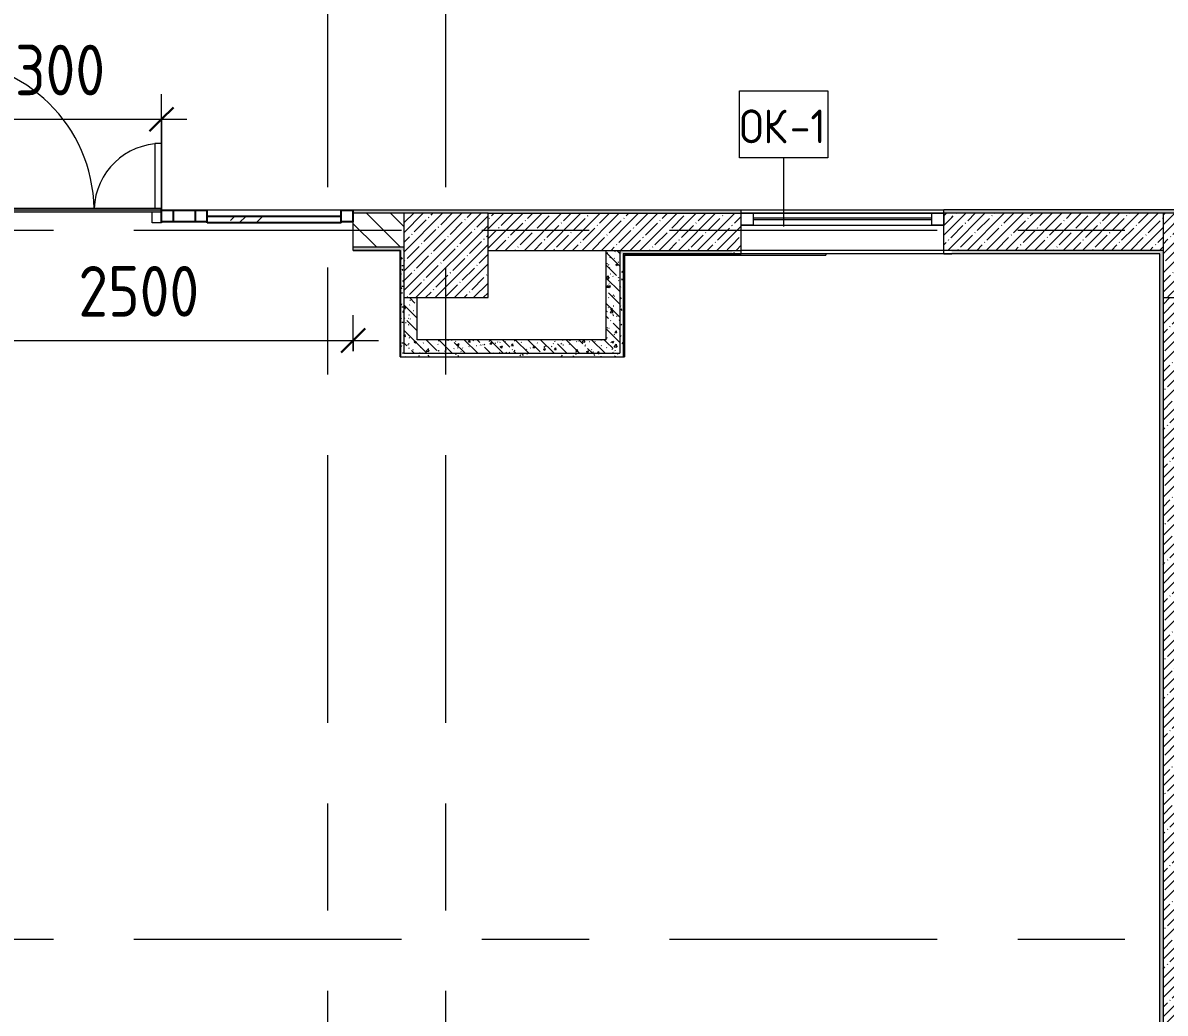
# Model space of a CAD drawing. Header units: millimetres. Extents: x 35848 to 85156, y -2706 to 28205.
# Drawn here: x 58653 to 65423, y 3161 to 9028 of the extents above; entities that cross this region are included whole.
import ezdxf

# ---------------------------------------------------------------- set-up
doc = ezdxf.new("R2010")
doc.units = ezdxf.units.MM
doc.linetypes.add('Осевая', pattern=[3175, 635, -476.25, 1587.5, -476.25])
for name, color, linetype, lineweight in [('A-ANNO-DIMS', 7, 'Continuous', 9), ('A-ANNO-DIMS-100', 7, 'Continuous', 9), ('A-DETL-GENF', 7, 'Continuous', 9), ('A-GLAZ', 7, 'Continuous', 9), ('A-GLAZ-1', 7, 'Continuous', 13), ('A-GLAZ-CURT', 7, 'Continuous', 9), ('A-GLAZ-CURT-1', 7, 'Continuous', 25), ('A-GLAZ-CWMG', 7, 'Continuous', 9), ('A-GLAZ-CWMG-1', 7, 'Continuous', 25), ('A-GLAZ-IDEN', 7, 'Continuous', 9), ('A-WALL', 7, 'Continuous', 9), ('I-WALL', 7, 'Continuous', 9), ('S-COLS', 7, 'Continuous', 9), ('Ограждение', 7, 'Continuous', 9), ('Оси-2', 7, 'Осевая', 9), ('Поручни', 7, 'Continuous', 9)]:
    doc.layers.add(name, color=color, linetype=linetype, lineweight=lineweight)
for name, color, linetype, lineweight, true_color in [('A-DOOR-1', 1, 'Continuous', 9, 0xff0000), ('A-WALL-1', 7, 'Continuous', 9, 0x3c3c3c), ('A-WALL-FNSH-1', 7, 'Continuous', 9, 0x3c3c3c)]:
    doc.layers.add(name, color=color, linetype=linetype, lineweight=lineweight, true_color=true_color)
doc.styles.add('GOST Common_2', font='GOST_Common.ttf', dxfattribs={"width": 0.9, "height": 300})
doc.styles.add('ISOCPEUR_1', font='isocpeur.ttf', dxfattribs={"width": 0.9, "height": 200})
doc.dimstyles.new('ADSK_Основной_3_0_окр_', dxfattribs={"dimscale": 304.8, "dimtxt": 301.714499, "dimasz": 0.463911, "dimexe": 0.492126, "dimexo": 0.984252, "dimgap": 0.164042, "dimtad": 1, "dimdec": 0, "dimrnd": 10, "dimdsep": 46, "dimtxsty": 'GOST Common_2', "dimblk1": 'OBLIQUE', "dimblk2": 'OBLIQUE', "dimsah": 1, "dimcen": 0.09, "dimdle": 0.492126, "dimazin": 0, "dimtfac": 1, "dimtdec": 4, "dimtix": 1, "dimtmove": 0, "dimatfit": 3, "dimfxl": 1, "dimtvp": 1, "dimtolj": 1, "dimtzin": 0, "dimlwd": 9, "dimlwe": 9, "dimarcsym": 2})
pattern_1 = [(45, (0, 0), (-57.02463, 57.02463), []), (45, (57.025, 0), (-57.02463, 57.02463), [100.806, -20.161, 3.353, -16.808])]
pattern_2 = [(135, (0, 0), (-75.43415, -75.43415), [106.68, -17.78, 3.556, -17.78]), (135, (0, 75.39), (-75.43415, -75.43415), []), (50, (0, 0), (127.52922, -11.15758), [13.335, -146.685]), (355, (0, 0), (-24.66966, 133.74002), [10.668, -117.348]), (100.451, (10.63, -0.93), (102.85973, 122.58178), [11.333, -124.663]), (46.184, (0, 35.56), (189.75516, -29.43036), [20.002, -220.027]), (96.636, (15.81, 33.1), (166.1822, 173.1996), [17, -186.995]), (351.184, (0, 35.56), (166.18393, 173.1976), [16.002, -176.022]), (21, (17.78, 26.67), (106.13027, -71.58603), [13.335, -146.685]), (326, (17.78, 26.67), (43.26188, 128.93175), [10.668, -117.348]), (71.451, (26.62, 20.7), (149.39198, 57.34505), [11.333, -124.663]), (37.5, (0, 0), (2.162228, 59.188357), [3.353, -112.573, 3.353, -115.773, -117.793]), (37.5, (0, 0), (2.162228, 59.188357), [-235.052, 3.353, -114.44]), (7.5, (0, 0), (46.77386, 70.12615), [3.353, -64.567, 3.353, -109.906, -44.894]), (7.5, (0, 0), (46.77386, 70.12615), [-181.178, 3.353, -41.542]), (327.5, (-39.65, 0), (94.91367, -4.010093), [3.353, -41.097, 3.353, -135.331, -184.023]), (327.5, (-39.65, 0), (94.91367, -4.010093), [-183.134, 3.353, -180.67]), (317.5, (-57.43, 0), (103.69057, 17.79882), [3.353, -54.432, 3.353, -88.748, -130.683]), (317.5, (-57.43, 0), (103.69057, 17.79882), [-149.885, 3.353, -127.33])]
pattern_3 = [(0, (0, 0), (121.92, 30.48), [10.058, -81.382, 10.058, -81.382, -487.68]), (0, (0, 0), (121.92, 30.48), [-182.88, 10.058, -172.822, 10.058, -81.382, -213.36]), (0, (0, 0), (121.92, 30.48), [-457.2, 10.058, -50.902, 10.058, -142.342]), (120, (45.72, 15.24), (-87.356454, 90.345817), [10.058, -81.382, 10.058, -81.382, -487.68]), (120, (45.72, 15.24), (-87.356454, 90.345817), [-182.88, 10.058, -172.822, 10.058, -81.382, -213.36]), (120, (45.72, 15.24), (-87.356454, 90.345817), [-457.2, 10.058, -50.902, 10.058, -142.342]), (240, (60.96, 76.2), (-34.563546, -120.825817), [10.058, -81.382, 10.058, -81.382, -487.68]), (240, (60.96, 76.2), (-34.563546, -120.825817), [-182.88, 10.058, -172.822, 10.058, -81.382, -213.36]), (240, (60.96, 76.2), (-34.563546, -120.825817), [-457.2, 10.058, -50.902, 10.058, -142.342])]

# ---------------------------------------------------------------- blocks, each defined once
blk = doc.blocks.new('BSC_Колонна _Прямоугольная - 500х500-V4-План заполнения и маркировки дверных проемов 1 этажа в осях 12-23')
at = {"layer": 'S-COLS'}
h = blk.add_hatch(dxfattribs=at)
h.set_pattern_fill('FP_6', color=256, style=0, pattern_type=2)
h.set_pattern_definition([(45, (-61160, -7650), (-57.02463, 57.02463), []), (45, (-61102.975, -7650), (-57.02463, 57.02463), [100.806, -20.161, 3.353, -16.808])])
h.paths.add_polyline_path([(-250, -250), (250, -250), (250, 250), (-250, 250)])
for p, q in [((250, 250), (-250, 250)), ((-250, 250), (-250, -250)), ((250, -250), (250, 250)), ((-250, -250), (250, -250))]:
    blk.add_line(p, q, dxfattribs=at)
blk = doc.blocks.new('BSC_Колонна _Прямоугольная - 500х500-V13-План заполнения и маркировки дверных проемов 1 этажа в осях 12-23')
at = {"layer": 'S-COLS'}
h = blk.add_hatch(dxfattribs=at)
h.set_pattern_fill('FP_15', color=256, style=0, pattern_type=2)
h.set_pattern_definition([(45, (-65660, -7650), (-57.02463, 57.02463), []), (45, (-65602.975, -7650), (-57.02463, 57.02463), [100.806, -20.161, 3.353, -16.808])])
h.paths.add_polyline_path([(-250, -250), (250, -250), (250, 250), (-250, 250)])
for p, q in [((250, 250), (-250, 250)), ((-250, 250), (-250, -250)), ((250, -250), (250, 250)), ((-250, -250), (250, -250))]:
    blk.add_line(p, q, dxfattribs=at)
blk = doc.blocks.new('Прямоугольный импост - 50 x 70 мм-V50-План заполнения и маркировки дверных проемов 1 этажа в осях 12-23')
at = {"layer": 'A-GLAZ-CWMG-1'}
for p, q in [((0, 35), (-70, 35)), ((-70, 35), (-70, -35)), ((0, 35), (0, -35)), ((-70, -35), (0, -35))]:
    blk.add_line(p, q, dxfattribs=at)
blk = doc.blocks.new('Дверь_Витражная_остекление_ - ДВН_ДАО_Главный вход_1200 в свету-V57-План заполнения и маркировки дверных проемов 1 этажа в осях 12-23')
at = {"layer": 'A-DETL-GENF'}
for p, q in [((-607.5, 925), (-647.5, 925)), ((-647.5, 925), (-647.5, 45)), ((-607.5, 45), (-607.5, 925)), ((647.5, 430), (607.5, 430)), ((607.5, 430), (607.5, 45)), ((647.5, 35), (647.5, 430)), ((-592.5, -40), (-592.5, 25)), ((592.5, -40), (592.5, 25)), ((642.5, 30), (647.5, 30)), ((642.5, 30), (647.5, 30)), ((-647.5, -35), (-647.5, -40)), ((-647.5, -40), (-592.5, -40)), ((647.5, -40), (592.5, -40)), ((647.5, -35), (647.5, -40))]:
    blk.add_line(p, q, dxfattribs=at)
at = {"layer": 'A-DOOR-1'}
for p, q in [((-647.5, 925), (-647.5, 45)), ((647.5, 430), (647.5, 35))]:
    blk.add_line(p, q, dxfattribs=at)
for centre, radius, start, end in [((-647.5, 30), 895, 0.96477, 90), ((647.5, 30), 400, 90, 177.83476)]:
    blk.add_arc(centre, radius, start, end, dxfattribs=at)
blk = doc.blocks.new('Системная панель - Стемалит - 40мм-V52-План заполнения и маркировки дверных проемов 1 этажа в осях 12-23')
at = {"layer": 'A-GLAZ-CURT-1'}
for p, q in [((-65, 35), (65, 35)), ((-65, -35), (-65, 35)), ((65, -35), (65, 35)), ((65, -35), (-65, -35))]:
    blk.add_line(p, q, dxfattribs=at)
blk = doc.blocks.new('Прямоугольный импост - 50 x 70 мм-V53-План заполнения и маркировки дверных проемов 1 этажа в осях 12-23')
at = {"layer": 'A-GLAZ-CWMG-1'}
for p, q in [((35, 35), (-35, 35)), ((-35, 35), (-35, -35)), ((35, 35), (35, -35)), ((-35, -35), (35, -35))]:
    blk.add_line(p, q, dxfattribs=at)
blk = doc.blocks.new('Системная панель - Стекло - 40мм-V58-План заполнения и маркировки дверных проемов 1 этажа в осях 12-23')
at = {"layer": 'A-GLAZ-CURT'}
h = blk.add_hatch(dxfattribs=at)
h.set_pattern_fill('FP_62', color=256, style=0, pattern_type=2)
h.set_pattern_definition([(45, (-60242.5, -7783), (-282.8427, 282.8427), [200, -600]), (45, (-60442.5, -7883), (-282.8427, 282.8427), [600, -200]), (45, (-60042.5, -7983), (-282.8427, 282.8427), [200, -600])])
h.paths.add_polyline_path([(397.5, -40), (397.5, 0), (-397.5, 0), (-397.5, -40)])
at = {"layer": 'A-GLAZ-CURT-1'}
for p, q in [((-397.5, 0), (397.5, 0)), ((-397.5, -40), (-397.5, 0)), ((397.5, -40), (397.5, 0)), ((397.5, -40), (-397.5, -40))]:
    blk.add_line(p, q, dxfattribs=at)
blk = doc.blocks.new('Прямоугольный импост - 50 x 70 мм-V56-План заполнения и маркировки дверных проемов 1 этажа в осях 12-23')
at = {"layer": 'A-GLAZ-CWMG-1'}
for p, q in [((35, 35), (-35, 35)), ((-35, 35), (-35, -35)), ((35, 35), (35, -35)), ((-35, -35), (35, -35))]:
    blk.add_line(p, q, dxfattribs=at)
blk = doc.blocks.new('Прямоугольный импост - 50 x 70 мм-31720914-План заполнения и маркировки дверных проемов 1 этажа в осях 12-23')
at = {"layer": 'A-GLAZ-CWMG'}
blk.add_line((41770, 7918), (40975, 7918), dxfattribs=at)
blk = doc.blocks.new('120_Окно_СКБ_1Ст - 120_Окно_СКБ_1Ст 400х1200 EI30-24228621-План заполнения и маркировки дверных проемов 1 этажа в осях 12-23')
at = {"layer": 'A-GLAZ'}
for p, q in [((600, 110), (-600, 110)), ((530, 80), (-530, 80)), ((530, 70), (-530, 70)), ((-600, 40), (600, 40))]:
    blk.add_line(p, q, dxfattribs=at)
at = {"layer": 'A-GLAZ-1'}
for p, q in [((-600, 40), (-600, 110)), ((-600, 110), (-530, 110)), ((-530, 110), (-530, 40)), ((530, 40), (530, 110)), ((530, 110), (600, 110)), ((600, 110), (600, 40)), ((-530, 40), (-600, 40)), ((600, 40), (530, 40))]:
    blk.add_line(p, q, dxfattribs=at)
blk = doc.blocks.new('Ограждение - Ограждение-32872043-План заполнения и маркировки дверных проемов 1 этажа в осях 12-23')
at = {"layer": 'Ограждение'}
blk.add_hatch(color=256, dxfattribs=at).paths.add_polyline_path([(59470, 7908), (59470, 7928), (58175, 7928), (58175, 7918), (58180, 7918), (58180, 7908), (58694.1, 7908)])
at = {"layer": 'Поручни'}
for p, q in [((58175, 7918), (58175, 7928)), ((59470, 7928), (58175, 7928)), ((59470, 7928), (59470, 7908)), ((58180, 7908), (59470, 7908))]:
    blk.add_line(p, q, dxfattribs=at)
blk = doc.blocks.new('DIMBLOCK70-План заполнения и маркировки дверных проемов 1 этажа в осях 12-23')
at = {"layer": 'A-ANNO-DIMS-100'}
for p, q in [((58110, 7083), (58110, 7295.4)), ((60610, 7083), (60610, 7295.4)), ((57960, 7145.4), (60760, 7145.4)), ((58110, 7145.4), (58110, 7083)), ((60610, 7145.4), (60610, 7083))]:
    blk.add_line(p, q, dxfattribs=at)
at = {"layer": 'A-ANNO-DIMS-100', "lineweight": 30}
for p, q in [((58110, 7145.4), (58180.7, 7216.1)), ((60610, 7145.4), (60680.7, 7216.1)), ((58110, 7145.4), (58039.3, 7074.7)), ((60610, 7145.4), (60539.3, 7074.7))]:
    blk.add_line(p, q, dxfattribs=at)
at = {"layer": 'A-ANNO-DIMS-100', "color": 0, "insert": (58981.6, 7587.4), "char_height": 300, "width": 908.212, "attachment_point": 1, "line_spacing_factor": 1.022761, "style": 'GOST Common_2'}
blk.add_mtext('2500', dxfattribs=at)
blk = doc.blocks.new('_Oblique')
at = {"color": 0, "linetype": 'ByBlock', "lineweight": -2}
blk.add_line((-0.5, -0.5), (0.5, 0.5), dxfattribs=at)
blk = doc.blocks.new('DIMBLOCK71-План заполнения и маркировки дверных проемов 1 этажа в осях 12-23')
at = {"layer": 'A-ANNO-DIMS-100'}
for p, q in [((58180, 8256.2), (58180, 8606.2)), ((59475, 8256.2), (59475, 8606.2)), ((58030, 8456.2), (59625, 8456.2)), ((58180, 8456.2), (58180, 8256.2)), ((59475, 8456.2), (59475, 8256.2))]:
    blk.add_line(p, q, dxfattribs=at)
at = {"layer": 'A-ANNO-DIMS-100', "lineweight": 30}
for p, q in [((58180, 8456.2), (58250.7, 8526.9)), ((59475, 8456.2), (59545.7, 8526.9)), ((58180, 8456.2), (58109.3, 8385.5)), ((59475, 8456.2), (59404.3, 8385.5))]:
    blk.add_line(p, q, dxfattribs=at)
at = {"layer": 'A-ANNO-DIMS-100', "color": 0, "insert": (58477.2, 8898.2), "char_height": 300, "width": 840.71, "attachment_point": 1, "line_spacing_factor": 1.022761, "style": 'GOST Common_2'}
blk.add_mtext('1300', dxfattribs=at)

msp = doc.modelspace()

# ---------------------------------------------------------------- hatches: boundary and pattern name
at = {"layer": 'I-WALL'}
h = msp.add_hatch(dxfattribs=at)
h.set_pattern_fill('FP_58', color=256, style=0, pattern_type=2)
h.set_pattern_definition(pattern_3)
h.paths.add_polyline_path([(73730, 7900), (75460, 7900), (75459, 7920), (73730, 7920)])
h.paths.add_polyline_path([(71660, 7900), (72280, 7900), (72280, 7920), (71660, 7920)])
h.paths.add_polyline_path([(64503.9, 7900), (65910, 7900), (65910, 7920), (64157.7, 7920), (64157.7, 7900)])
h.paths.add_polyline_path([(61599, 7900), (62857.7, 7900), (62857.7, 7920), (60610, 7920), (60610, 7900), (61410, 7900)])
h.paths.add_polyline_path([(66860, 7900), (68260, 7900), (68260, 7920), (66860, 7920)])
h.paths.add_polyline_path([(70313.8, 7900), (70710, 7900), (70710, 7920), (69360, 7920), (69360, 7900)])
h.paths.add_polyline_path([(52410, 7900), (53864.9, 7900), (53864.9, 7920), (50710, 7920), (50710, 7900), (51910, 7900)])
h.paths.add_polyline_path([(55144.9, 7900), (58110, 7900), (58110, 7920), (55144.9, 7920)])
h.paths.add_polyline_path([(47410, 7900), (48210, 7900), (48210, 7920), (46189.9, 7920), (46189.9, 7900), (47074.5, 7900)])
h.paths.add_polyline_path([(44869.9, 7900), (44869.9, 7920), (41840, 7920), (41840, 7900), (44169.6, 7900)])
h.paths.add_polyline_path([(39340, 7900), (39340, 7920), (38760, 7920), (38760, 7900), (39086, 7900)])
h = msp.add_hatch(dxfattribs=at)
h.set_pattern_fill('FP_58', color=256, style=0, pattern_type=2)
h.set_pattern_definition(pattern_3)
h.paths.add_polyline_path([(64157.7, 7900), (64157.7, 7920), (64110, 7920), (64110, 7900)])
h.paths.add_polyline_path([(62857.7, 7900), (62910, 7900), (62910, 7920), (62857.7, 7920)])
h.paths.add_polyline_path([(55144.9, 7900), (55144.9, 7920), (55110, 7920), (55110, 7900)])
h.paths.add_polyline_path([(53864.9, 7900), (53910, 7900), (53910, 7920), (53864.9, 7920)])
h.paths.add_polyline_path([(46189.9, 7900), (46189.9, 7920), (46110, 7920), (46110, 7900)])
h.paths.add_polyline_path([(44910, 7900), (44910, 7920), (44869.9, 7920), (44869.9, 7900)])
h = msp.add_hatch(dxfattribs=at)
h.set_pattern_fill('FP_20', color=256, style=0, pattern_type=2)
h.set_pattern_definition([(135, (0, 0), (-70.71068, -70.71068), [])])
h.paths.add_polyline_path([(60910, 7700), (60910, 7900), (60610, 7900), (60610, 7700)])
h.paths.add_polyline_path([(56910, 7700), (58110, 7700), (58110, 7900), (56910, 7900)])
h = msp.add_hatch(dxfattribs=at)
h.set_pattern_fill('FP_1', color=256, style=0, pattern_type=2)
h.set_pattern_definition(pattern_1)
h.paths.add_polyline_path([(62857.7, 7680), (62857.7, 7900), (61410, 7900), (61410, 7680), (62190, 7680)])
h.paths.add_polyline_path([(64157.7, 7680), (65410, 7680), (65410, 7900), (64157.7, 7900)])
h = msp.add_hatch(dxfattribs=at)
h.set_pattern_fill('FP_1', color=256, style=0, pattern_type=2)
h.set_pattern_definition(pattern_1)
h.paths.add_polyline_path([(64157.7, 7680), (64157.7, 7900), (64110, 7900), (64110, 7680)])
h.paths.add_polyline_path([(62857.7, 7680), (62910, 7680), (62910, 7900), (62857.7, 7900)])
h = msp.add_hatch(dxfattribs=at)
h.set_pattern_fill('FP_58', color=256, style=0, pattern_type=2)
h.set_pattern_definition(pattern_3)
h.paths.add_polyline_path([(60890, 7680), (60910, 7680), (60910, 7700), (60610, 7700), (60610, 7680), (60889, 7680)])
h.paths.add_polyline_path([(56930, 7680), (58110, 7680), (58110, 7700), (56930, 7700)])
h = msp.add_hatch(dxfattribs=at)
h.set_pattern_fill('FP_58', color=256, style=0, pattern_type=2)
h.set_pattern_definition(pattern_3)
h.paths.add_polyline_path([(60890, 7070), (60910, 7070), (60910, 7680), (60890, 7680), (60890, 7400)])
h = msp.add_hatch(dxfattribs=at)
h.set_pattern_fill('FP_22', color=256, style=0, pattern_type=2)
h.set_pattern_definition(pattern_2)
h.paths.add_polyline_path([(62190, 7070), (62190, 7680), (62110, 7680), (62110, 7070)])
h = msp.add_hatch(dxfattribs=at)
h.set_pattern_fill('FP_58', color=256, style=0, pattern_type=2)
h.set_pattern_definition(pattern_3)
h.paths.add_polyline_path([(65390, 7660), (65390, 7680), (64157.7, 7680), (64157.7, 7660), (65389, 7660)])
h.paths.add_polyline_path([(62853, 7660), (62857.7, 7660), (62857.7, 7680), (62190, 7680), (62190, 7660), (62210, 7660)])
h = msp.add_hatch(dxfattribs=at)
h.set_pattern_fill('FP_58', color=256, style=0, pattern_type=2)
h.set_pattern_definition(pattern_3)
h.paths.add_polyline_path([(62190, 7050), (62210, 7050), (62210, 7660), (62190, 7660), (62190, 7070)])
h = msp.add_hatch(dxfattribs=at)
h.set_pattern_fill('FP_58', color=256, style=0, pattern_type=2)
h.set_pattern_definition(pattern_3)
h.paths.add_polyline_path([(64157.7, 7660), (64157.7, 7680), (64110, 7680), (64110, 7660)])
h.paths.add_polyline_path([(62857.7, 7660), (62910, 7660), (62910, 7680), (62857.7, 7680)])
h = msp.add_hatch(dxfattribs=at)
h.set_pattern_fill('FP_58', color=256, style=0, pattern_type=2)
h.set_pattern_definition(pattern_3)
h.paths.add_polyline_path([(65410, 140), (65410, 7680), (65390, 7680), (65390, 140)])
h = msp.add_hatch(dxfattribs=at)
h.set_pattern_fill('FP_22', color=256, style=0, pattern_type=2)
h.set_pattern_definition(pattern_2)
h.paths.add_polyline_path([(60990, 7070), (60990, 7400), (60910, 7400), (60910, 7070)])
h = msp.add_hatch(dxfattribs=at)
h.set_pattern_fill('FP_1', color=256, style=0, pattern_type=2)
h.set_pattern_definition(pattern_1)
h.paths.add_polyline_path([(65410, 400), (65630, 400), (65630, 7400), (65410, 7400), (65410, 441.3)])
h = msp.add_hatch(dxfattribs=at)
h.set_pattern_fill('FP_22', color=256, style=0, pattern_type=2)
h.set_pattern_definition(pattern_2)
h.paths.add_polyline_path([(60990, 7070), (62110, 7070), (62110, 7150), (60990, 7150)])
h = msp.add_hatch(dxfattribs=at)
h.set_pattern_fill('FP_58', color=256, style=0, pattern_type=2)
h.set_pattern_definition(pattern_3)
h.paths.add_polyline_path([(61599, 7050), (62190, 7050), (62190, 7070), (60890, 7070), (60890, 7050)])

# ---------------------------------------------------------------- linework, layer by layer
at = {"layer": 'A-GLAZ-IDEN'}
msp.add_line((63162.2, 7820.6), (63162.2, 8228.4), dxfattribs=at)
at = {"layer": 'A-GLAZ-IDEN', "flags": 128}
msp.add_lwpolyline([(62900.3, 8625.4), (63424.1, 8625.4), (63424.1, 8228.4), (62900.3, 8228.4)], close=True, dxfattribs=at)
at = {"layer": 'A-WALL'}
for p, q in [((65280, 7920), (65280, 7921)), ((60889, 7680), (60889, 7679)), ((60890, 7680), (60890, 7050)), ((62857.7, 7660), (62210, 7660)), ((65390, 7660), (64157.7, 7660)), ((65389, 7659), (65389, 7660)), ((65390, 140), (65390, 7660))]:
    msp.add_line(p, q, dxfattribs=at)
at = {"layer": 'A-WALL-1'}
for p, q in [((60610, 7680), (60610, 7920)), ((60910, 7900), (60610, 7900)), ((61410, 7900), (62910, 7900)), ((62910, 7660), (62910, 7920)), ((64110, 7660), (64110, 7920)), ((65910, 7920), (64110, 7920)), ((65410, 7900), (64110, 7900)), ((60610, 7700), (60910, 7700)), ((60889, 7680), (60890, 7680)), ((61410, 7680), (62910, 7680)), ((62110, 7150), (62110, 7680)), ((62190, 7680), (62190, 7070)), ((62210, 7660), (62210, 7050)), ((65410, 7680), (64110, 7680)), ((60910, 7400), (60910, 7070)), ((60990, 7150), (60990, 7400)), ((65410, 7400), (65410, 400)), ((62110, 7150), (60990, 7150)), ((60890, 7050), (62210, 7050)), ((60910, 7070), (62190, 7070))]:
    msp.add_line(p, q, dxfattribs=at)
at = {"layer": 'A-WALL-FNSH-1'}
for p, q in [((55110, 7921), (62910, 7921)), ((65910, 7921), (64110, 7921)), ((55110, 7920), (62910, 7920)), ((60610, 7680), (60889, 7680)), ((60610, 7680), (60610, 7679)), ((60889, 7679), (60610, 7679)), ((60889, 7049), (60889, 7679)), ((62210, 7659), (62910, 7659)), ((62910, 7660), (62857.7, 7660)), ((64110, 7660), (64157.7, 7660)), ((65389, 7659), (64110, 7659)), ((65389, 7659), (65389, 141)), ((60889, 7049), (62218, 7049)), ((62218, 7049), (62218, 7050))]:
    msp.add_line(p, q, dxfattribs=at)
at = {"layer": 'I-WALL'}
for p, q in [((62910, 7921), (64110, 7921)), ((62910, 7921), (62910, 7920)), ((64110, 7920), (64110, 7921)), ((62910, 7920), (64110, 7920)), ((62910, 7900), (64110, 7900)), ((62218, 7652), (62218, 7050)), ((62218, 7652), (63411, 7652)), ((62857.7, 7652), (62857.7, 7660)), ((64110, 7680), (62910, 7680)), ((64110, 7660), (62910, 7660)), ((62910, 7660), (62910, 7659)), ((64110, 7659), (62910, 7659)), ((63411, 7660), (63411, 7652)), ((64110, 7659), (64110, 7660))]:
    msp.add_line(p, q, dxfattribs=at)
at = {"layer": 'Оси-2'}
for p, q in [((60460, 593.7), (60460, 24898.1)), ((61160, 593.7), (61160, 24898.1)), ((39148.5, 7800), (82060, 7800)), ((39148.5, 3600), (82060, 3600))]:
    msp.add_line(p, q, dxfattribs=at)

# ---------------------------------------------------------------- block references
at = {"layer": 'A-DOOR-1'}
msp.add_blockref('Дверь_Витражная_остекление_ - ДВН_ДАО_Главный вход_1200 в свету-V57-План заполнения и маркировки дверных проемов 1 этажа в осях 12-23', (58827.5, 7883), dxfattribs=at)
at = {"layer": 'A-GLAZ'}
msp.add_blockref('120_Окно_СКБ_1Ст - 120_Окно_СКБ_1Ст 400х1200 EI30-24228621-План заполнения и маркировки дверных проемов 1 этажа в осях 12-23', (63510, 7790), dxfattribs=at)
at = {"layer": 'A-GLAZ-CURT-1'}
for name, p in [('Системная панель - Стемалит - 40мм-V52-План заполнения и маркировки дверных проемов 1 этажа в осях 12-23', (59610, 7883)), ('Системная панель - Стекло - 40мм-V58-План заполнения и маркировки дверных проемов 1 этажа в осях 12-23', (60142.5, 7883))]:
    msp.add_blockref(name, p, dxfattribs=at)
at = {"layer": 'A-GLAZ-CWMG'}
msp.add_blockref('Прямоугольный импост - 50 x 70 мм-31720914-План заполнения и маркировки дверных проемов 1 этажа в осях 12-23', (18770, 0), dxfattribs=at)
at = {"layer": 'A-GLAZ-CWMG-1', "extrusion": (0, 0, -1), "rotation": 180}
for name, p in [('Прямоугольный импост - 50 x 70 мм-V53-План заполнения и маркировки дверных проемов 1 этажа в осях 12-23', (-59510, 7883)), ('Прямоугольный импост - 50 x 70 мм-V56-План заполнения и маркировки дверных проемов 1 этажа в осях 12-23', (-59710, 7883)), ('Прямоугольный импост - 50 x 70 мм-V50-План заполнения и маркировки дверных проемов 1 этажа в осях 12-23', (-60610, 7883))]:
    msp.add_blockref(name, p, dxfattribs=at)
at = {"layer": 'S-COLS'}
for name, p in [('BSC_Колонна _Прямоугольная - 500х500-V4-План заполнения и маркировки дверных проемов 1 этажа в осях 12-23', (61160, 7650)), ('BSC_Колонна _Прямоугольная - 500х500-V13-План заполнения и маркировки дверных проемов 1 этажа в осях 12-23', (65660, 7650))]:
    msp.add_blockref(name, p, dxfattribs=at)
at = {"layer": 'Поручни'}
msp.add_blockref('Ограждение - Ограждение-32872043-План заполнения и маркировки дверных проемов 1 этажа в осях 12-23', (0, 0), dxfattribs=at)

# ---------------------------------------------------------------- texts
at = {"layer": 'A-GLAZ-IDEN', "char_height": 200, "attachment_point": 1, "style": 'ISOCPEUR_1'}
for s, insert, width in [('ОК', (62900.3, 8514.5), 360.759), ('-1', (63197.9, 8514.5), 266.962)]:
    msp.add_mtext(s, dxfattribs=dict(at, insert=insert, width=width))

# ---------------------------------------------------------------- dimensions: what is measured, and where the dimension line sits
at = {"layer": 'A-ANNO-DIMS'}
for base, p1, p2, override, picture, middle in [((59475, 8456.2), (58180, 8556.2), (59475, 8556.2), {"dimpost": '<>', "dimfxl": 1295}, 'DIMBLOCK71-План заполнения и маркировки дверных проемов 1 этажа в осях 12-23', (58827.5, 8656.2)), ((60610, 7145.4), (58110, 7383), (60610, 7383), {"dimpost": '<>', "dimfxl": 2500}, 'DIMBLOCK70-План заполнения и маркировки дверных проемов 1 этажа в осях 12-23', (59360, 7345.4))]:
    dim = msp.add_linear_dim(base=base, p1=p1, p2=p2, dimstyle='ADSK_Основной_3_0_окр_', override=override, dxfattribs=at)
    dim.commit()
    dim.dimension.update_dxf_attribs({"geometry": picture, "text_midpoint": middle})

doc.saveas('drawing.dxf')
